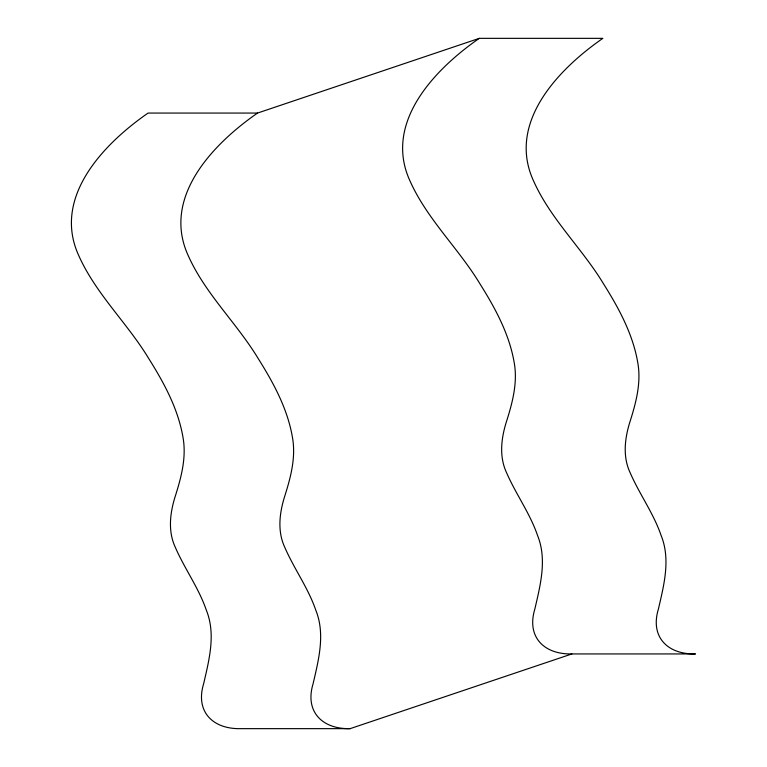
<?xml version="1.0" encoding="UTF-8"?>
<svg xmlns="http://www.w3.org/2000/svg" width="767" height="767" viewBox="0 0 767 767"><rect width="100%" height="100%" fill="white"/><g stroke="black" fill="none" stroke-linecap="round" stroke-linejoin="round"><path stroke-width="1.15" d="M257.53 113.065C213.178 143.793 161.319 197.416 188.308 255.804C205.393 293.991 236.754 323.051 258.22 358.582C273.445 382.819 287.558 408.744 292.428 437.276C296.004 456.873 290.933 476.518 285.075 495.127C279.591 511.972 277.002 530.908 284.854 547.494C294.125 568.874 308.181 587.944 315.764 610.101C325.457 634.041 318.631 659.678 313.118 683.675C304.585 711.479 322.063 729.283 350.145 728.65L571.904 653.935L695.468 653.935C667.376 654.567 649.908 636.763 658.431 608.96C663.954 584.962 670.77 559.335 661.087 535.385C653.503 513.238 639.438 494.159 630.177 472.788C622.315 456.202 624.904 437.267 630.397 420.412C636.255 401.803 641.317 382.158 637.751 362.561C632.871 334.028 618.768 308.113 603.543 283.867C582.076 248.335 550.716 219.276 533.621 181.089C506.632 122.701 558.501 69.078 602.843 38.35L479.279 38.35L257.53 113.065L148.069 113.065C103.718 143.793 51.859 197.416 78.848 255.804C95.933 293.991 127.303 323.051 148.76 358.582C163.994 382.819 178.097 408.744 182.977 437.276C186.544 456.873 181.482 476.518 175.624 495.127C170.13 511.972 167.542 530.908 175.394 547.494C184.665 568.874 198.73 587.944 206.313 610.101C215.997 634.041 209.17 659.678 203.658 683.675C195.125 711.479 212.603 729.283 240.694 728.65L350.145 728.65M479.279 38.35C434.927 69.078 383.069 122.701 410.057 181.089C427.152 219.276 458.513 248.335 479.969 283.867C495.204 308.113 509.307 334.028 514.187 362.561C517.754 382.158 512.692 401.803 506.834 420.412C501.34 437.267 498.751 456.202 506.603 472.788C515.875 494.159 529.939 513.238 537.523 535.385C547.207 559.335 540.38 584.962 534.867 608.96C526.335 636.763 543.813 654.567 571.904 653.935"/></g></svg>
